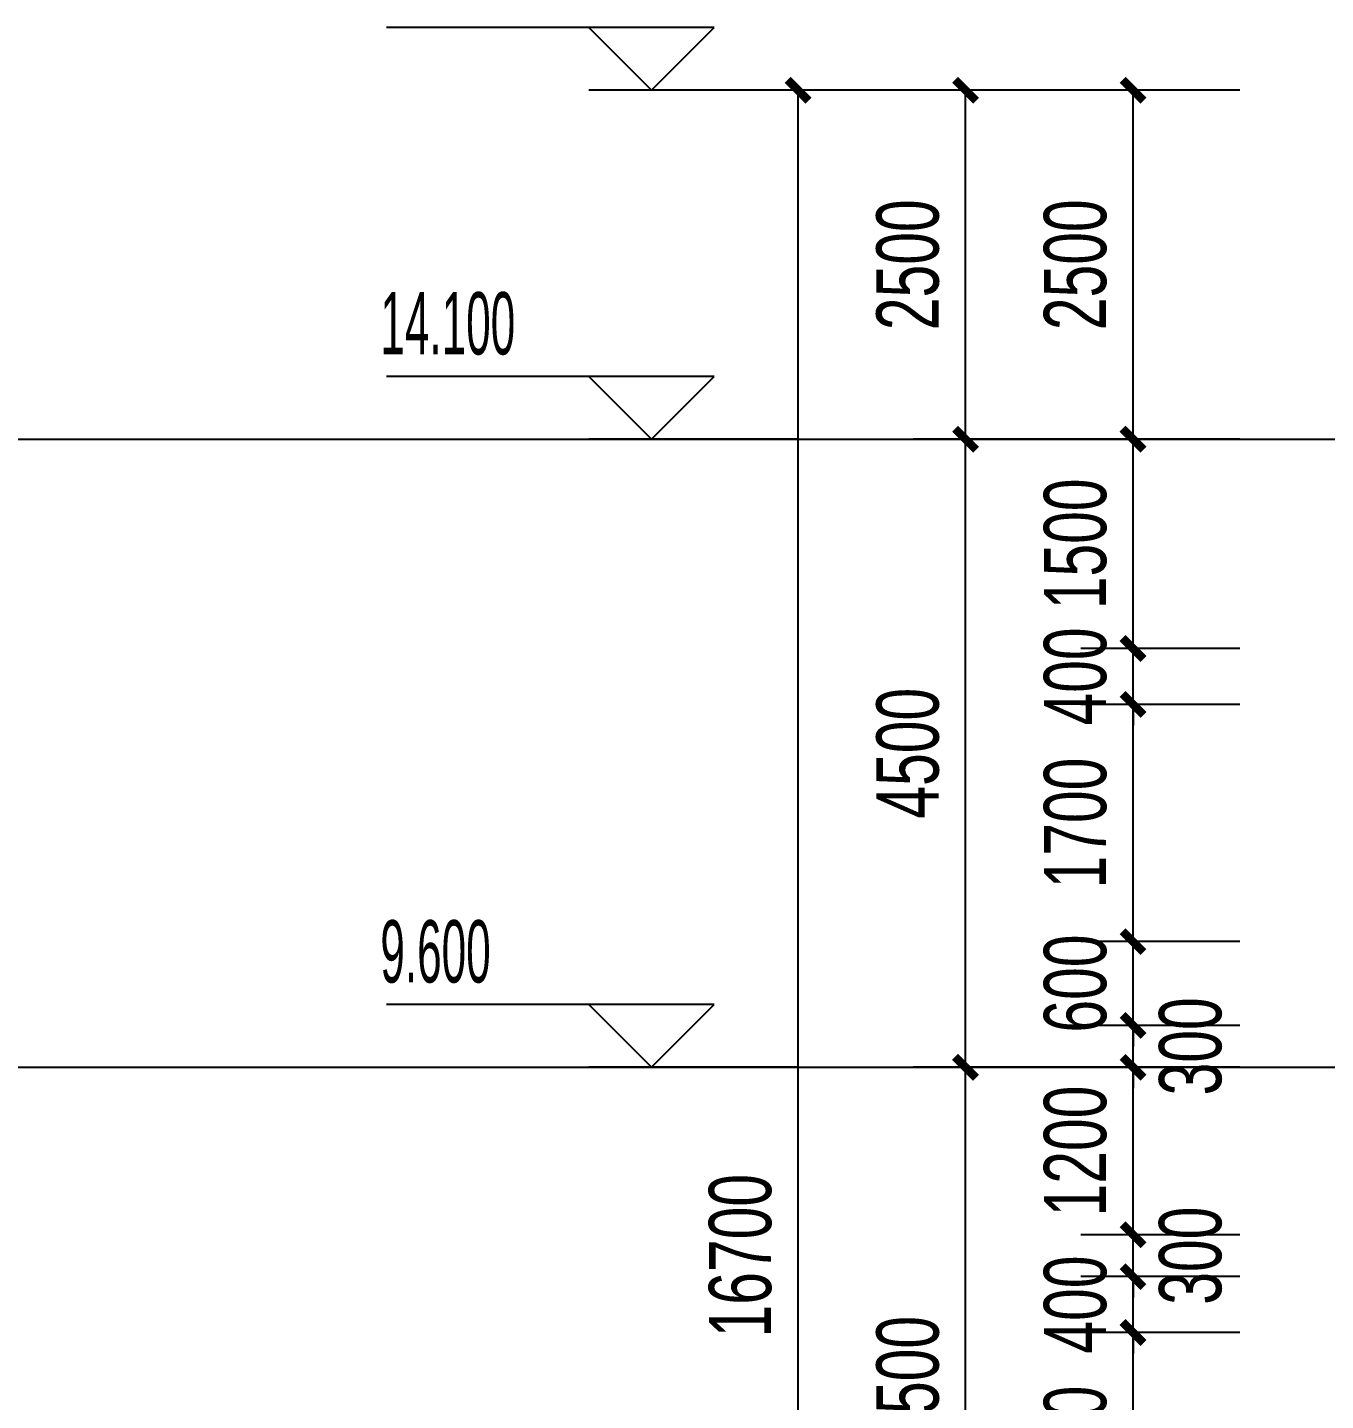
# Model space of a CAD drawing. Extents: x -483182 to 812890, y -390528 to -214858.
# Drawn here: x 127288 to 136588, y -314417 to -304579 of the extents above; entities that cross this region are included whole.
import ezdxf

# ---------------------------------------------------------------- set-up
doc = ezdxf.new("R2010")
doc.units = 0
doc.header["$LTSCALE"] = 1000
doc.header["$MEASUREMENT"] = 0
for name, color, linetype in [('01-标注_尺寸', 124, 'Continuous'), ('01-标注_标高', 200, 'Continuous'), ('01-标注_轴线坐标', 132, 'Continuous'), ('02-TEXT_标注', 130, 'Continuous')]:
    doc.layers.add(name, color=color, linetype=linetype)
doc.layers.add('04-不打印_辅助线', color=165, linetype='Continuous', plot=False)
doc.styles.add('_TCH_DIM', font='ros.shx', dxfattribs={"width": 0.75, "bigfont": 'jd.shx'})
doc.styles.add('_TCH_DIM_T3', font='ros.shx', dxfattribs={"width": 0.705882, "bigfont": 'jd.shx'})
doc.dimstyles.new('_TCH_ARCH&&150', dxfattribs={"dimtxt": 446.25, "dimasz": 150, "dimexe": 375, "dimexo": 450, "dimgap": 189.375, "dimtad": 1, "dimdec": 0, "dimzin": 0, "dimdsep": 46, "dimtxsty": '_TCH_DIM_T3', "dimblk": 'ARCHTICK', "dimcen": 0.09, "dimclrt": 7, "dimazin": 2, "dimtfac": 1, "dimtdec": 0, "dimtix": 1, "dimtmove": 2, "dimatfit": 3, "dimfxl": 0, "dimtolj": 1, "dimtzin": 0, "dimarcsym": 0})

# ---------------------------------------------------------------- blocks, each defined once
blk = doc.blocks.new('_ArchTick')
at = {"color": 0, "linetype": 'ByBlock', "const_width": 0.4}
blk.add_lwpolyline([(-0.5, -0.5), (0.5, 0.5)], dxfattribs=at)
blk = doc.blocks.new('*D906')
at = {"layer": '01-标注_轴线坐标', "color": 0, "lineweight": -2, "transparency": 16777216}
for p, q in [((135957.3, -312029.4), (133633.5, -312029.4)), ((134008.5, -316529.4), (134008.5, -312029.4)), ((135957.3, -316529.4), (133633.5, -316529.4))]:
    blk.add_line(p, q, dxfattribs=at)
at = {"layer": 'Defpoints', "color": 0, "transparency": 16777216}
for p in [(134008.5, -312029.4), (136407.3, -312029.4), (136407.3, -316529.4)]:
    blk.add_point(p, dxfattribs=at)
at = {"layer": '01-标注_轴线坐标', "color": 0, "lineweight": -2, "transparency": 16777216, "xscale": 150, "yscale": 150, "zscale": 150}
for p, rotation in [((134008.5, -312029.4), 90), ((134008.5, -316529.4), 270)]:
    blk.add_blockref('_ArchTick', p, dxfattribs=dict(at, rotation=rotation))
at = {"layer": '01-标注_轴线坐标', "color": 7, "transparency": 16777216, "insert": (133596, -314279.4), "char_height": 446.25, "attachment_point": 5, "rotation": 90, "style": '_TCH_DIM_T3'}
blk.add_mtext('\\A1;4500', dxfattribs=at)
blk = doc.blocks.new('*D907')
at = {"layer": '01-标注_轴线坐标', "color": 0, "lineweight": -2, "transparency": 16777216}
for p, q in [((135957.3, -307529.4), (133633.5, -307529.4)), ((134008.5, -312029.4), (134008.5, -307529.4)), ((135957.3, -312029.4), (133633.5, -312029.4))]:
    blk.add_line(p, q, dxfattribs=at)
at = {"layer": 'Defpoints', "color": 0, "transparency": 16777216}
for p in [(134008.5, -307529.4), (136407.3, -307529.4), (136407.3, -312029.4)]:
    blk.add_point(p, dxfattribs=at)
at = {"layer": '01-标注_轴线坐标', "color": 0, "lineweight": -2, "transparency": 16777216, "xscale": 150, "yscale": 150, "zscale": 150}
for p, rotation in [((134008.5, -307529.4), 90), ((134008.5, -312029.4), 270)]:
    blk.add_blockref('_ArchTick', p, dxfattribs=dict(at, rotation=rotation))
at = {"layer": '01-标注_轴线坐标', "color": 7, "transparency": 16777216, "insert": (133596, -309779.4), "char_height": 446.25, "attachment_point": 5, "rotation": 90, "style": '_TCH_DIM_T3'}
blk.add_mtext('\\A1;4500', dxfattribs=at)
blk = doc.blocks.new('*D908')
at = {"layer": '01-标注_轴线坐标', "color": 0, "lineweight": -2, "transparency": 16777216}
for p, q in [((135957.3, -305029.4), (133633.5, -305029.4)), ((134008.5, -307529.4), (134008.5, -305029.4)), ((135957.3, -307529.4), (133633.5, -307529.4))]:
    blk.add_line(p, q, dxfattribs=at)
at = {"layer": 'Defpoints', "color": 0, "transparency": 16777216}
for p in [(134008.5, -305029.4), (136407.3, -305029.4), (136407.3, -307529.4)]:
    blk.add_point(p, dxfattribs=at)
at = {"layer": '01-标注_轴线坐标', "color": 0, "lineweight": -2, "transparency": 16777216, "xscale": 150, "yscale": 150, "zscale": 150}
for p, rotation in [((134008.5, -305029.4), 90), ((134008.5, -307529.4), 270)]:
    blk.add_blockref('_ArchTick', p, dxfattribs=dict(at, rotation=rotation))
at = {"layer": '01-标注_轴线坐标', "color": 7, "transparency": 16777216, "insert": (133596, -306279.4), "char_height": 446.25, "attachment_point": 5, "rotation": 90, "style": '_TCH_DIM_T3'}
blk.add_mtext('\\A1;2500', dxfattribs=at)
blk = doc.blocks.new('*D909')
at = {"layer": '01-标注_轴线坐标', "color": 0, "lineweight": -2, "transparency": 16777216}
for p, q in [((134758.5, -305029.4), (132433.5, -305029.4)), ((132808.5, -321729.4), (132808.5, -305029.4)), ((134758.5, -321729.4), (132433.5, -321729.4))]:
    blk.add_line(p, q, dxfattribs=at)
at = {"layer": 'Defpoints', "color": 0, "transparency": 16777216}
for p in [(132808.5, -305029.4), (135208.5, -305029.4), (135208.5, -321729.4)]:
    blk.add_point(p, dxfattribs=at)
at = {"layer": '01-标注_轴线坐标', "color": 0, "lineweight": -2, "transparency": 16777216, "xscale": 150, "yscale": 150, "zscale": 150}
for p, rotation in [((132808.5, -305029.4), 90), ((132808.5, -321729.4), 270)]:
    blk.add_blockref('_ArchTick', p, dxfattribs=dict(at, rotation=rotation))
at = {"layer": '01-标注_轴线坐标', "color": 7, "transparency": 16777216, "insert": (132396, -313379.4), "char_height": 446.25, "attachment_point": 5, "rotation": 90, "style": '_TCH_DIM_T3'}
blk.add_mtext('\\A1;16700', dxfattribs=at)
blk = doc.blocks.new('*D918')
at = {"layer": '01-标注_尺寸', "color": 0, "lineweight": -2, "transparency": 16777216}
for p, q in [((135974.2, -313929.4), (134833.5, -313929.4)), ((135208.5, -315629.4), (135208.5, -313929.4)), ((135974.2, -315629.4), (134833.5, -315629.4))]:
    blk.add_line(p, q, dxfattribs=at)
at = {"layer": 'Defpoints', "color": 0, "transparency": 16777216}
for p in [(135208.5, -313929.4), (136424.2, -313929.4), (136424.2, -315629.4)]:
    blk.add_point(p, dxfattribs=at)
at = {"layer": '01-标注_尺寸', "color": 0, "lineweight": -2, "transparency": 16777216, "xscale": 150, "yscale": 150, "zscale": 150}
for p, rotation in [((135208.5, -313929.4), 90), ((135208.5, -315629.4), 270)]:
    blk.add_blockref('_ArchTick', p, dxfattribs=dict(at, rotation=rotation))
at = {"layer": '01-标注_尺寸', "color": 7, "transparency": 16777216, "insert": (134796, -314779.4), "char_height": 446.25, "attachment_point": 5, "rotation": 90, "style": '_TCH_DIM_T3'}
blk.add_mtext('\\A1;1700', dxfattribs=at)
blk = doc.blocks.new('*D919')
at = {"layer": '01-标注_尺寸', "color": 0, "lineweight": -2, "transparency": 16777216}
for p, q in [((135208.5, -313529.4), (135208.5, -313379.4)), ((135974.2, -313529.4), (134833.5, -313529.4)), ((135208.5, -313929.4), (135208.5, -313529.4)), ((135974.2, -313929.4), (134833.5, -313929.4)), ((135208.5, -313929.4), (135208.5, -314079.4))]:
    blk.add_line(p, q, dxfattribs=at)
at = {"layer": 'Defpoints', "color": 0, "transparency": 16777216}
for p in [(135208.5, -313529.4), (136424.2, -313529.4), (136424.2, -313929.4)]:
    blk.add_point(p, dxfattribs=at)
at = {"layer": '01-标注_尺寸', "color": 0, "lineweight": -2, "transparency": 16777216, "xscale": 150, "yscale": 150, "zscale": 150}
for p, rotation in [((135208.5, -313529.4), 270), ((135208.5, -313929.4), 90)]:
    blk.add_blockref('_ArchTick', p, dxfattribs=dict(at, rotation=rotation))
at = {"layer": '01-标注_尺寸', "color": 7, "transparency": 16777216, "insert": (134796, -313729.4), "char_height": 446.25, "attachment_point": 5, "rotation": 90, "style": '_TCH_DIM_T3'}
blk.add_mtext('\\A1;400', dxfattribs=at)
blk = doc.blocks.new('*D920')
at = {"layer": '01-标注_尺寸', "color": 0, "lineweight": -2, "transparency": 16777216}
for p, q in [((135208.5, -313229.4), (135208.5, -313079.4)), ((135974.2, -313229.4), (134833.5, -313229.4)), ((135208.5, -313529.4), (135208.5, -313229.4)), ((135974.2, -313529.4), (134833.5, -313529.4)), ((135208.5, -313529.4), (135208.5, -313679.4))]:
    blk.add_line(p, q, dxfattribs=at)
at = {"layer": 'Defpoints', "color": 0, "transparency": 16777216}
for p in [(135208.5, -313229.4), (136424.2, -313229.4), (136424.2, -313529.4)]:
    blk.add_point(p, dxfattribs=at)
at = {"layer": '01-标注_尺寸', "color": 0, "lineweight": -2, "transparency": 16777216, "xscale": 150, "yscale": 150, "zscale": 150}
for p, rotation in [((135208.5, -313229.4), 270), ((135208.5, -313529.4), 90)]:
    blk.add_blockref('_ArchTick', p, dxfattribs=dict(at, rotation=rotation))
at = {"layer": '01-标注_尺寸', "color": 7, "transparency": 16777216, "insert": (135621, -313379.4), "char_height": 446.25, "attachment_point": 5, "rotation": 90, "style": '_TCH_DIM_T3'}
blk.add_mtext('\\A1;300', dxfattribs=at)
blk = doc.blocks.new('*D921')
at = {"layer": '01-标注_尺寸', "color": 0, "lineweight": -2, "transparency": 16777216}
for p, q in [((135974.2, -312029.4), (134833.5, -312029.4)), ((135208.5, -313229.4), (135208.5, -312029.4)), ((135974.2, -313229.4), (134833.5, -313229.4))]:
    blk.add_line(p, q, dxfattribs=at)
at = {"layer": 'Defpoints', "color": 0, "transparency": 16777216}
for p in [(135208.5, -312029.4), (136424.2, -312029.4), (136424.2, -313229.4)]:
    blk.add_point(p, dxfattribs=at)
at = {"layer": '01-标注_尺寸', "color": 0, "lineweight": -2, "transparency": 16777216, "xscale": 150, "yscale": 150, "zscale": 150}
for p, rotation in [((135208.5, -312029.4), 90), ((135208.5, -313229.4), 270)]:
    blk.add_blockref('_ArchTick', p, dxfattribs=dict(at, rotation=rotation))
at = {"layer": '01-标注_尺寸', "color": 7, "transparency": 16777216, "insert": (134796, -312629.4), "char_height": 446.25, "attachment_point": 5, "rotation": 90, "style": '_TCH_DIM_T3'}
blk.add_mtext('\\A1;1200', dxfattribs=at)
blk = doc.blocks.new('*D922')
at = {"layer": '01-标注_尺寸', "color": 0, "lineweight": -2, "transparency": 16777216}
for p, q in [((135208.5, -311729.4), (135208.5, -311579.4)), ((135974.2, -311729.4), (134833.5, -311729.4)), ((135208.5, -312029.4), (135208.5, -311729.4)), ((135974.2, -312029.4), (134833.5, -312029.4)), ((135208.5, -312029.4), (135208.5, -312179.4))]:
    blk.add_line(p, q, dxfattribs=at)
at = {"layer": 'Defpoints', "color": 0, "transparency": 16777216}
for p in [(135208.5, -311729.4), (136424.2, -311729.4), (136424.2, -312029.4)]:
    blk.add_point(p, dxfattribs=at)
at = {"layer": '01-标注_尺寸', "color": 0, "lineweight": -2, "transparency": 16777216, "xscale": 150, "yscale": 150, "zscale": 150}
for p, rotation in [((135208.5, -311729.4), 270), ((135208.5, -312029.4), 90)]:
    blk.add_blockref('_ArchTick', p, dxfattribs=dict(at, rotation=rotation))
at = {"layer": '01-标注_尺寸', "color": 7, "transparency": 16777216, "insert": (135621, -311879.4), "char_height": 446.25, "attachment_point": 5, "rotation": 90, "style": '_TCH_DIM_T3'}
blk.add_mtext('\\A1;300', dxfattribs=at)
blk = doc.blocks.new('*D923')
at = {"layer": '01-标注_尺寸', "color": 0, "lineweight": -2, "transparency": 16777216}
for p, q in [((135208.5, -311129.4), (135208.5, -310979.4)), ((135974.2, -311129.4), (134833.5, -311129.4)), ((135208.5, -311729.4), (135208.5, -311129.4)), ((135974.2, -311729.4), (134833.5, -311729.4)), ((135208.5, -311729.4), (135208.5, -311879.4))]:
    blk.add_line(p, q, dxfattribs=at)
at = {"layer": 'Defpoints', "color": 0, "transparency": 16777216}
for p in [(135208.5, -311129.4), (136424.2, -311129.4), (136424.2, -311729.4)]:
    blk.add_point(p, dxfattribs=at)
at = {"layer": '01-标注_尺寸', "color": 0, "lineweight": -2, "transparency": 16777216, "xscale": 150, "yscale": 150, "zscale": 150}
for p, rotation in [((135208.5, -311129.4), 270), ((135208.5, -311729.4), 90)]:
    blk.add_blockref('_ArchTick', p, dxfattribs=dict(at, rotation=rotation))
at = {"layer": '01-标注_尺寸', "color": 7, "transparency": 16777216, "insert": (134796, -311429.4), "char_height": 446.25, "attachment_point": 5, "rotation": 90, "style": '_TCH_DIM_T3'}
blk.add_mtext('\\A1;600', dxfattribs=at)
blk = doc.blocks.new('*D924')
at = {"layer": '01-标注_尺寸', "color": 0, "lineweight": -2, "transparency": 16777216}
for p, q in [((135974.2, -309429.5), (134833.5, -309429.5)), ((135208.5, -311129.4), (135208.5, -309429.5)), ((135974.2, -311129.4), (134833.5, -311129.4))]:
    blk.add_line(p, q, dxfattribs=at)
at = {"layer": 'Defpoints', "color": 0, "transparency": 16777216}
for p in [(135208.5, -309429.5), (136424.2, -309429.5), (136424.2, -311129.4)]:
    blk.add_point(p, dxfattribs=at)
at = {"layer": '01-标注_尺寸', "color": 0, "lineweight": -2, "transparency": 16777216, "xscale": 150, "yscale": 150, "zscale": 150}
for p, rotation in [((135208.5, -309429.5), 90), ((135208.5, -311129.4), 270)]:
    blk.add_blockref('_ArchTick', p, dxfattribs=dict(at, rotation=rotation))
at = {"layer": '01-标注_尺寸', "color": 7, "transparency": 16777216, "insert": (134796, -310279.4), "char_height": 446.25, "attachment_point": 5, "rotation": 90, "style": '_TCH_DIM_T3'}
blk.add_mtext('\\A1;1700', dxfattribs=at)
blk = doc.blocks.new('*D925')
at = {"layer": '01-标注_尺寸', "color": 0, "lineweight": -2, "transparency": 16777216}
for p, q in [((135208.5, -309029.1), (135208.5, -308879.1)), ((135974.2, -309029.1), (134833.5, -309029.1)), ((135208.5, -309429.5), (135208.5, -309029.1)), ((135974.2, -309429.5), (134833.5, -309429.5)), ((135208.5, -309429.5), (135208.5, -309579.5))]:
    blk.add_line(p, q, dxfattribs=at)
at = {"layer": 'Defpoints', "color": 0, "transparency": 16777216}
for p in [(135208.5, -309029.1), (136424.2, -309029.1), (136424.2, -309429.5)]:
    blk.add_point(p, dxfattribs=at)
at = {"layer": '01-标注_尺寸', "color": 0, "lineweight": -2, "transparency": 16777216, "xscale": 150, "yscale": 150, "zscale": 150}
for p, rotation in [((135208.5, -309029.1), 270), ((135208.5, -309429.5), 90)]:
    blk.add_blockref('_ArchTick', p, dxfattribs=dict(at, rotation=rotation))
at = {"layer": '01-标注_尺寸', "color": 7, "transparency": 16777216, "insert": (134796, -309229.3), "char_height": 446.25, "attachment_point": 5, "rotation": 90, "style": '_TCH_DIM_T3'}
blk.add_mtext('\\A1;400', dxfattribs=at)
blk = doc.blocks.new('*D926')
at = {"layer": '01-标注_尺寸', "color": 0, "lineweight": -2, "transparency": 16777216}
for p, q in [((135974.2, -307529.4), (134833.5, -307529.4)), ((135208.5, -309029.1), (135208.5, -307529.4)), ((135974.2, -309029.1), (134833.5, -309029.1))]:
    blk.add_line(p, q, dxfattribs=at)
at = {"layer": 'Defpoints', "color": 0, "transparency": 16777216}
for p in [(135208.5, -307529.4), (136424.2, -307529.4), (136424.2, -309029.1)]:
    blk.add_point(p, dxfattribs=at)
at = {"layer": '01-标注_尺寸', "color": 0, "lineweight": -2, "transparency": 16777216, "xscale": 150, "yscale": 150, "zscale": 150}
for p, rotation in [((135208.5, -307529.4), 90), ((135208.5, -309029.1), 270)]:
    blk.add_blockref('_ArchTick', p, dxfattribs=dict(at, rotation=rotation))
at = {"layer": '01-标注_尺寸', "color": 7, "transparency": 16777216, "insert": (134796, -308279.3), "char_height": 446.25, "attachment_point": 5, "rotation": 90, "style": '_TCH_DIM_T3'}
blk.add_mtext('\\A1;1500', dxfattribs=at)
blk = doc.blocks.new('*D927')
at = {"layer": '01-标注_尺寸', "color": 0, "lineweight": -2, "transparency": 16777216}
for p, q in [((135974.2, -305029.4), (134833.5, -305029.4)), ((135208.5, -307529.4), (135208.5, -305029.4)), ((135974.2, -307529.4), (134833.5, -307529.4))]:
    blk.add_line(p, q, dxfattribs=at)
at = {"layer": 'Defpoints', "color": 0, "transparency": 16777216}
for p in [(135208.5, -305029.4), (136424.2, -305029.4), (136424.2, -307529.4)]:
    blk.add_point(p, dxfattribs=at)
at = {"layer": '01-标注_尺寸', "color": 0, "lineweight": -2, "transparency": 16777216, "xscale": 150, "yscale": 150, "zscale": 150}
for p, rotation in [((135208.5, -305029.4), 90), ((135208.5, -307529.4), 270)]:
    blk.add_blockref('_ArchTick', p, dxfattribs=dict(at, rotation=rotation))
at = {"layer": '01-标注_尺寸', "color": 7, "transparency": 16777216, "insert": (134796, -306279.4), "char_height": 446.25, "attachment_point": 5, "rotation": 90, "style": '_TCH_DIM_T3'}
blk.add_mtext('\\A1;2500', dxfattribs=at)

msp = doc.modelspace()

# ---------------------------------------------------------------- linework, layer by layer
at = {"layer": '01-标注_标高'}
for p, q in [((132208.5, -304579.4), (129861, -304579.4)), ((131758.5, -305029.4), (131308.5, -304579.4)), ((131758.5, -305029.4), (132208.5, -304579.4)), ((132808.5, -305029.4), (131308.5, -305029.4)), ((132208.5, -307079.4), (129861, -307079.4)), ((131758.5, -307529.4), (131308.5, -307079.4)), ((131758.5, -307529.4), (132208.5, -307079.4)), ((132808.5, -307529.4), (131308.5, -307529.4)), ((132208.5, -311579.4), (129861, -311579.4)), ((131758.5, -312029.4), (131308.5, -311579.4)), ((131758.5, -312029.4), (132208.5, -311579.4)), ((132808.5, -312029.4), (131308.5, -312029.4))]:
    msp.add_line(p, q, dxfattribs=at)
at = {"layer": '04-不打印_辅助线'}
for points in [[(-29082.7, -307529.4), (480719.6, -307529.4)], [(-29082.7, -312029.4), (480719.6, -312029.4)]]:
    msp.add_lwpolyline(points, dxfattribs=at)

# ---------------------------------------------------------------- texts
at = {"layer": '02-TEXT_标注', "style": '_TCH_DIM', "width": 0.529412}
for s, p in [('14.100', (129816, -306921.9)), ('9.600', (129816, -311421.9))]:
    msp.add_text(s, height=446.25, dxfattribs=at).set_placement(p)

# ---------------------------------------------------------------- dimensions: what is measured, and where the dimension line sits
at = {"layer": '01-标注_尺寸'}
for p1, p2, picture, middle in [((136424.2, -307529.4), (136424.2, -305029.4), '*D927', (134796, -306279.4)), ((136424.2, -309029.1), (136424.2, -307529.4), '*D926', (134796, -308279.3)), ((136424.2, -309429.5), (136424.2, -309029.1), '*D925', (134796, -309229.3)), ((136424.2, -311129.4), (136424.2, -309429.5), '*D924', (134796, -310279.4)), ((136424.2, -311729.4), (136424.2, -311129.4), '*D923', (134796, -311429.4)), ((136424.2, -313229.4), (136424.2, -312029.4), '*D921', (134796, -312629.4)), ((136424.2, -313929.4), (136424.2, -313529.4), '*D919', (134796, -313729.4)), ((136424.2, -315629.4), (136424.2, -313929.4), '*D918', (134796, -314779.4))]:
    dim = msp.add_aligned_dim(p1=p1, p2=p2, distance=1215.7, dimstyle='_TCH_ARCH&&150', dxfattribs=at)
    dim.commit()
    dim.dimension.update_dxf_attribs({"geometry": picture, "text_midpoint": middle})
for base, p1, p2, picture, middle in [((135208.5, -311729.4), (136424.2, -312029.4), (136424.2, -311729.4), '*D922', (135621, -311879.4)), ((135208.5, -313229.4), (136424.2, -313529.4), (136424.2, -313229.4), '*D920', (135621, -313379.4))]:
    dim = msp.add_linear_dim(base=base, p1=p1, p2=p2, angle=90, dimstyle='_TCH_ARCH&&150', dxfattribs=at)
    dim.commit()
    dim.dimension.update_dxf_attribs({"geometry": picture, "text_midpoint": middle, "dimtype": 161})
at = {"layer": '01-标注_轴线坐标'}
for p1, p2, distance, picture, middle in [((135208.5, -321729.4), (135208.5, -305029.4), 2400, '*D909', (132396, -313379.4)), ((136407.3, -307529.4), (136407.3, -305029.4), 2398.8, '*D908', (133596, -306279.4)), ((136407.3, -312029.4), (136407.3, -307529.4), 2398.8, '*D907', (133596, -309779.4)), ((136407.3, -316529.4), (136407.3, -312029.4), 2398.8, '*D906', (133596, -314279.4))]:
    dim = msp.add_aligned_dim(p1=p1, p2=p2, distance=distance, dimstyle='_TCH_ARCH&&150', dxfattribs=at)
    dim.commit()
    dim.dimension.update_dxf_attribs({"geometry": picture, "text_midpoint": middle})

doc.saveas('drawing.dxf')
